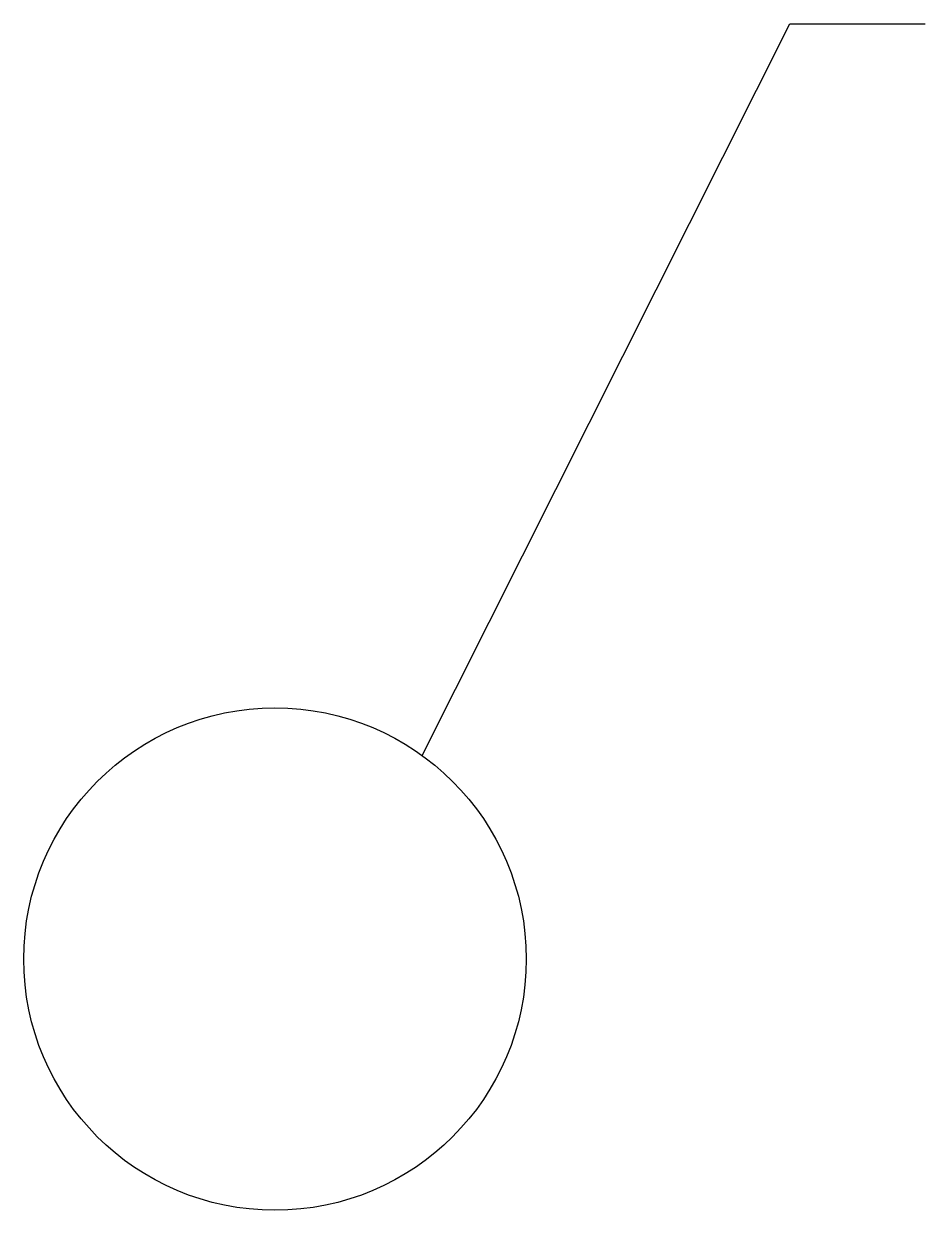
# Model space of a CAD drawing. Header units: millimetres. Extents: x -2.02 to 5.23, y -2.02 to 7.52.
import ezdxf

# ---------------------------------------------------------------- set-up
doc = ezdxf.new("R2010")
doc.units = ezdxf.units.MM
doc.layers.add('尺寸线', color=3, linetype='Continuous')

msp = doc.modelspace()

# ---------------------------------------------------------------- linework, layer by layer
at = {"layer": '尺寸线'}
for p, q in [((1.1827, 1.6381), (4.139, 7.5231)), ((4.139, 7.5231), (5.2291, 7.5231))]:
    msp.add_line(p, q, dxfattribs=at)
msp.add_circle((0, 0), 2.0205, dxfattribs=at)

doc.saveas('drawing.dxf')
